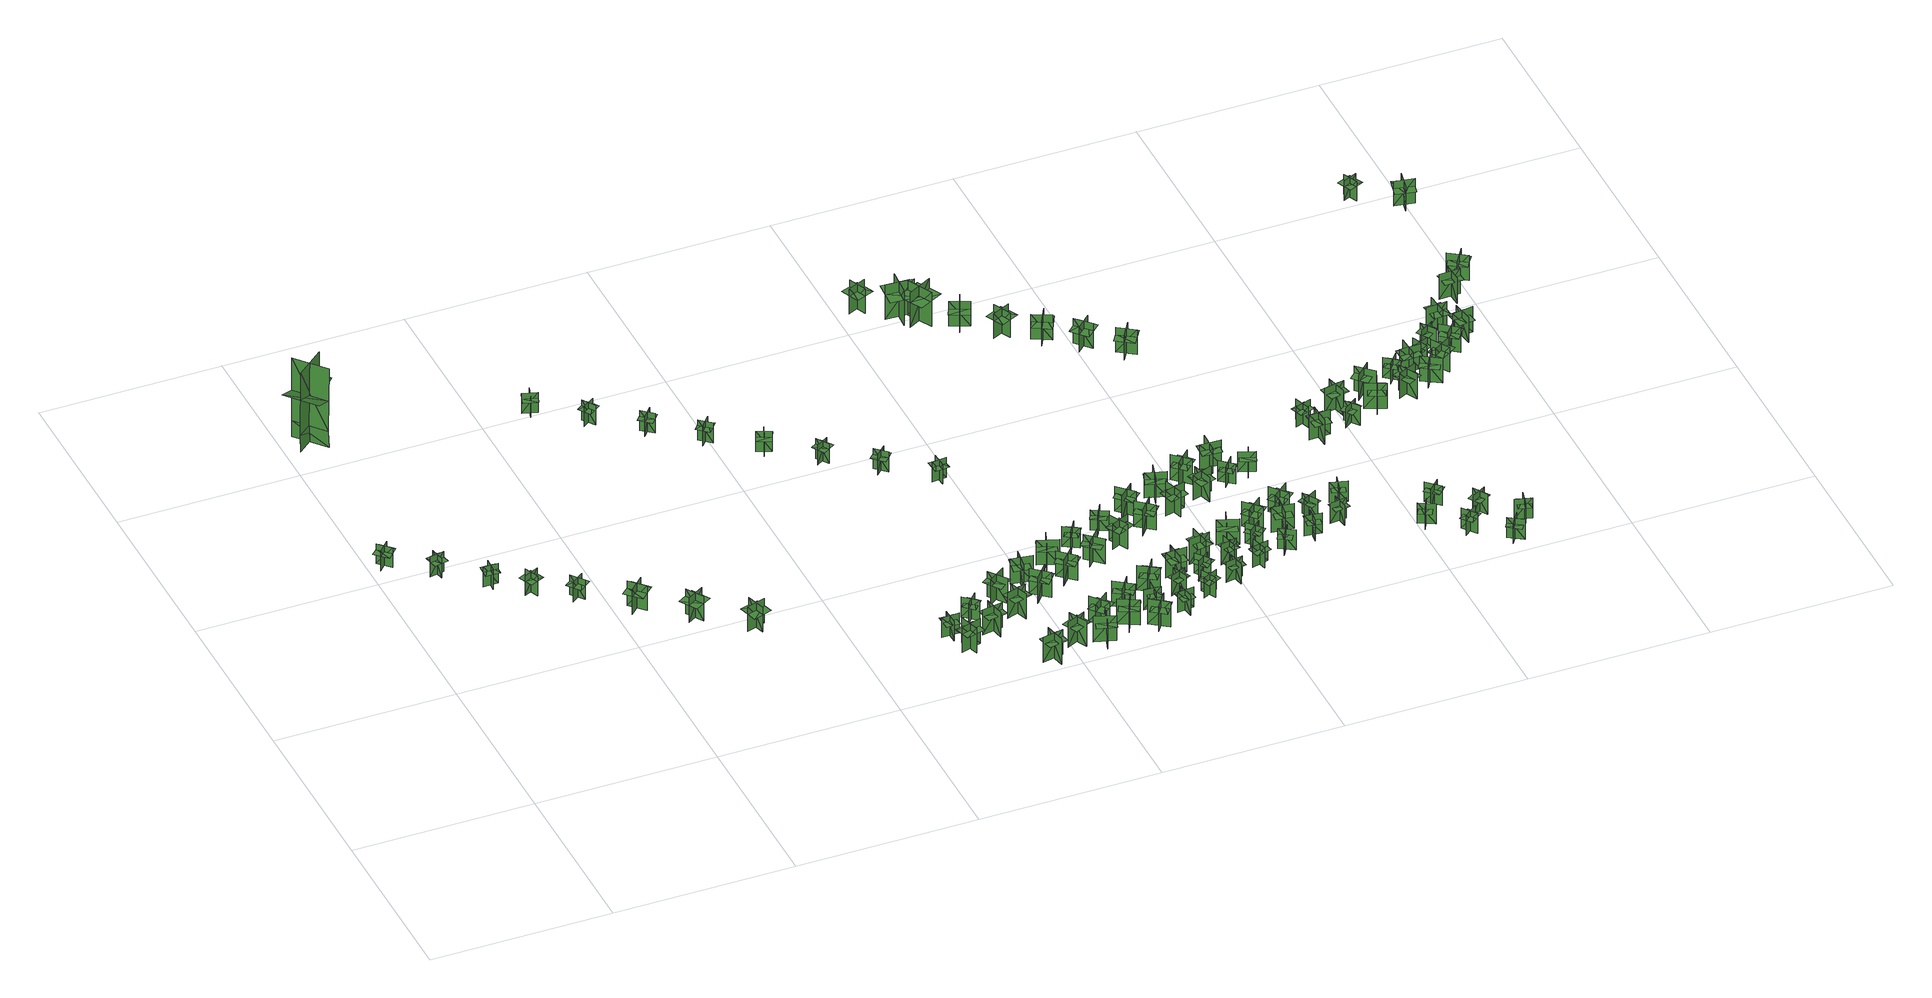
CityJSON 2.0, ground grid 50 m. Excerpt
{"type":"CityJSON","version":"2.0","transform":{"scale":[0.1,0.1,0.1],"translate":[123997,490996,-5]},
"CityObjects":{
"tree1":{"type":"SolitaryVegetationObject","geometry":[{"type":"MultiSurface","lod":"1","boundaries":[[[0,1,2]],[[0,2,3]],[[4,5,6]],[[4,6,7]],[[8,9,10]],[[8,10,11]],[[8,11,12]],[[8,12,13]]]}]},
"tree2":{"type":"SolitaryVegetationObject","geometry":[{"type":"MultiSurface","lod":"1","boundaries":[[[14,15,16]],[[14,16,17]],[[18,19,20]],[[18,20,21]],[[22,23,24]],[[22,24,25]],[[22,25,26]],[[22,26,27]]]}]},
"tree3":{"type":"SolitaryVegetationObject","geometry":[{"type":"MultiSurface","lod":"1","boundaries":[[[28,29,30]],[[28,30,31]],[[32,33,34]],[[32,34,35]],[[36,37,38]],[[36,38,39]],[[36,39,40]],[[36,40,41]]]}]},
"tree4":{"type":"SolitaryVegetationObject","geometry":[{"type":"MultiSurface","lod":"1","boundaries":[[[42,43,44]],[[42,44,45]],[[46,47,48]],[[46,48,49]],[[50,51,47]],[[50,47,46]],[[52,53,43]],[[52,43,42]],[[54,55,56]],[[54,56,57]],[[58,59,60]],[[58,60,61]]]}]},
"tree5":{"type":"SolitaryVegetationObject","geometry":[{"type":"MultiSurface","lod":"1","boundaries":[[[62,63,64]],[[62,64,65]],[[66,67,68]],[[66,68,69]],[[70,71,72]],[[70,72,73]],[[70,73,74]],[[70,74,75]]]}]},
"tree6":{"type":"SolitaryVegetationObject","geometry":[{"type":"MultiSurface","lod":"1","boundaries":[[[76,77,78]],[[76,78,79]],[[80,81,82]],[[80,82,83]],[[84,85,86]],[[84,86,87]],[[84,87,88]],[[84,88,89]]]}]},
"tree7":{"type":"SolitaryVegetationObject","geometry":[{"type":"MultiSurface","lod":"1","boundaries":[[[90,91,92]],[[90,92,93]],[[94,95,96]],[[94,96,97]],[[98,99,100]],[[98,100,101]],[[98,101,102]],[[98,102,103]]]}]},
"tree8":{"type":"SolitaryVegetationObject","geometry":[{"type":"MultiSurface","lod":"1","boundaries":[[[104,105,106]],[[104,106,107]],[[108,109,110]],[[108,110,111]],[[112,113,114]],[[112,114,115]],[[112,115,116]],[[112,116,117]]]}]},
"tree9":{"type":"SolitaryVegetationObject","geometry":[{"type":"MultiSurface","lod":"1","boundaries":[[[118,119,120]],[[118,120,121]],[[122,123,124]],[[122,124,125]],[[126,127,128]],[[126,128,129]],[[126,129,130]],[[126,130,131]]]}]},
"tree10":{"type":"SolitaryVegetationObject","geometry":[{"type":"MultiSurface","lod":"1","boundaries":[[[132,133,134]],[[132,134,135]],[[136,137,138]],[[136,138,139]],[[140,141,142]],[[140,142,143]],[[140,143,144]],[[140,144,145]]]}]},
"tree11":{"type":"SolitaryVegetationObject","geometry":[{"type":"MultiSurface","lod":"1","boundaries":[[[146,147,148]],[[146,148,149]],[[150,151,152]],[[150,152,153]],[[154,155,156]],[[154,156,157]],[[154,157,158]],[[154,158,159]]]}]},
"tree12":{"type":"SolitaryVegetationObject","geometry":[{"type":"MultiSurface","lod":"1","boundaries":[[[160,161,162]],[[160,162,163]],[[164,165,166]],[[164,166,167]],[[168,169,170]],[[168,170,171]],[[168,171,172]],[[168,172,173]]]}]},
"tree13":{"type":"SolitaryVegetationObject","geometry":[{"type":"MultiSurface","lod":"1","boundaries":[[[174,175,176]],[[174,176,177]],[[178,179,180]],[[178,180,181]],[[182,183,184]],[[182,184,185]],[[182,186,187]],[[182,187,183]]]}]},
"tree14":{"type":"SolitaryVegetationObject","geometry":[{"type":"MultiSurface","lod":"1","boundaries":[[[188,189,190]],[[188,190,191]],[[192,193,194]],[[192,194,195]],[[196,197,198]],[[196,198,199]],[[196,200,201]],[[196,201,197]]]}]},
"tree15":{"type":"SolitaryVegetationObject","geometry":[{"type":"MultiSurface","lod":"1","boundaries":[[[202,203,204]],[[202,204,205]],[[206,207,208]],[[206,208,209]],[[210,211,212]],[[210,212,213]],[[210,213,214]],[[210,214,215]]]}]},
"tree16":{"type":"SolitaryVegetationObject","geometry":[{"type":"MultiSurface","lod":"1","boundaries":[[[216,217,218]],[[216,218,219]],[[220,221,222]],[[220,222,223]],[[224,225,226]],[[224,226,227]],[[224,228,229]],[[224,229,225]]]}]},
"tree17":{"type":"SolitaryVegetationObject","geometry":[{"type":"MultiSurface","lod":"1","boundaries":[[[230,231,232]],[[230,232,233]],[[234,235,236]],[[234,236,237]],[[238,239,240]],[[238,240,241]],[[238,242,243]],[[238,243,239]]]}]},
"tree18":{"type":"SolitaryVegetationObject","geometry":[{"type":"MultiSurface","lod":"1","boundaries":[[[244,245,246]],[[244,246,247]],[[248,249,250]],[[248,250,251]],[[252,253,254]],[[252,254,255]],[[252,255,256]],[[252,256,257]]]}]},
"tree19":{"type":"SolitaryVegetationObject","geometry":[{"type":"MultiSurface","lod":"1","boundaries":[[[258,259,260]],[[258,260,261]],[[262,263,264]],[[262,264,265]],[[266,267,268]],[[266,268,269]],[[266,270,271]],[[266,271,267]]]}]},
"tree20":{"type":"SolitaryVegetationObject","geometry":[{"type":"MultiSurface","lod":"1","boundaries":[[[272,273,274]],[[272,274,275]],[[276,277,278]],[[276,278,279]],[[280,281,282]],[[280,282,283]],[[280,284,285]],[[280,285,281]]]}]},
"tree21":{"type":"SolitaryVegetationObject","geometry":[{"type":"MultiSurface","lod":"1","boundaries":[[[286,287,288]],[[286,288,289]],[[290,291,292]],[[290,292,293]],[[294,295,296]],[[294,296,297]],[[294,298,299]],[[294,299,295]]]}]},
"tree22":{"type":"SolitaryVegetationObject","geometry":[{"type":"MultiSurface","lod":"1","boundaries":[[[300,301,302]],[[300,302,303]],[[304,305,306]],[[304,306,307]],[[308,309,310]],[[308,310,311]],[[308,311,312]],[[308,312,313]]]}]},
"tree23":{"type":"SolitaryVegetationObject","geometry":[{"type":"MultiSurface","lod":"1","boundaries":[[[314,315,316]],[[314,316,317]],[[318,319,320]],[[318,320,321]],[[322,323,324]],[[322,324,325]],[[322,326,327]],[[322,327,323]]]}]},
"tree24":{"type":"SolitaryVegetationObject","geometry":[{"type":"MultiSurface","lod":"1","boundaries":[[[328,329,330]],[[328,330,331]],[[332,333,334]],[[332,334,335]],[[336,337,338]],[[336,338,339]],[[336,340,341]],[[336,341,337]]]}]},
"tree25":{"type":"SolitaryVegetationObject","geometry":[{"type":"MultiSurface","lod":"1","boundaries":[[[342,343,344]],[[342,344,345]],[[346,347,348]],[[346,348,349]],[[350,351,352]],[[350,352,353]],[[350,354,355]],[[350,355,351]]]}]},
"tree26":{"type":"SolitaryVegetationObject","geometry":[{"type":"MultiSurface","lod":"1","boundaries":[[[356,357,358]],[[356,358,359]],[[360,361,362]],[[360,362,363]],[[364,365,366]],[[364,366,367]],[[364,368,369]],[[364,369,365]]]}]},
"tree27":{"type":"SolitaryVegetationObject","geometry":[{"type":"MultiSurface","lod":"1","boundaries":[[[370,371,372]],[[370,372,373]],[[374,375,376]],[[374,376,377]],[[378,379,380]],[[378,380,381]],[[378,381,382]],[[378,382,383]]]}]},
"tree28":{"type":"SolitaryVegetationObject","geometry":[{"type":"MultiSurface","lod":"1","boundaries":[[[384,385,386]],[[384,386,387]],[[388,389,390]],[[388,390,391]],[[392,393,394]],[[392,394,395]],[[392,396,397]],[[392,397,393]]]}]},
"tree29":{"type":"SolitaryVegetationObject","geometry":[{"type":"MultiSurface","lod":"1","boundaries":[[[398,399,400]],[[398,400,401]],[[402,403,404]],[[402,404,405]],[[406,407,408]],[[406,408,409]],[[406,410,411]],[[406,411,407]]]}]},
"tree30":{"type":"SolitaryVegetationObject","geometry":[{"type":"MultiSurface","lod":"1","boundaries":[[[412,413,414]],[[412,414,415]],[[416,417,418]],[[416,418,419]],[[420,421,422]],[[420,422,423]],[[420,424,425]],[[420,425,421]]]}]},
"tree31":{"type":"SolitaryVegetationObject","geometry":[{"type":"MultiSurface","lod":"1","boundaries":[[[426,427,428]],[[426,428,429]],[[430,431,432]],[[430,432,433]],[[434,435,436]],[[434,436,437]],[[434,438,439]],[[434,439,435]]]}]},
"tree32":{"type":"SolitaryVegetationObject","geometry":[{"type":"MultiSurface","lod":"1","boundaries":[[[440,441,442]],[[440,442,443]],[[444,445,446]],[[444,446,447]],[[448,449,450]],[[448,450,451]],[[448,451,452]],[[448,452,453]]]}]},
"tree33":{"type":"SolitaryVegetationObject","geometry":[{"type":"MultiSurface","lod":"1","boundaries":[[[454,455,456]],[[454,456,457]],[[458,459,460]],[[458,460,461]],[[462,463,464]],[[462,464,465]],[[462,466,467]],[[462,467,463]]]}]},
"tree34":{"type":"SolitaryVegetationObject","geometry":[{"type":"MultiSurface","lod":"1","boundaries":[[[468,469,470]],[[468,470,471]],[[472,473,474]],[[472,474,475]],[[476,477,478]],[[476,478,479]],[[476,480,481]],[[476,481,477]]]}]},
"tree35":{"type":"SolitaryVegetationObject","geometry":[{"type":"MultiSurface","lod":"1","boundaries":[[[482,483,484]],[[482,484,485]],[[486,487,488]],[[486,488,489]],[[490,491,492]],[[490,492,493]],[[490,494,495]],[[490,495,491]]]}]},
"tree36":{"type":"SolitaryVegetationObject","geometry":[{"type":"MultiSurface","lod":"1","boundaries":[[[496,497,498]],[[496,498,499]],[[500,501,502]],[[500,502,503]],[[504,505,506]],[[504,506,507]],[[504,508,509]],[[504,509,505]]]}]},
"tree37":{"type":"SolitaryVegetationObject","geometry":[{"type":"MultiSurface","lod":"1","boundaries":[[[510,511,512]],[[510,512,513]],[[514,515,516]],[[514,516,517]],[[518,519,520]],[[518,520,521]],[[518,522,523]],[[518,523,519]]]}]},
"tree38":{"type":"SolitaryVegetationObject","geometry":[{"type":"MultiSurface","lod":"1","boundaries":[[[524,525,526]],[[524,526,527]],[[528,529,530]],[[528,530,531]],[[532,533,534]],[[532,534,535]],[[532,536,537]],[[532,537,533]]]}]},
"tree39":{"type":"SolitaryVegetationObject","geometry":[{"type":"MultiSurface","lod":"1","boundaries":[[[538,539,540]],[[538,540,541]],[[542,543,544]],[[542,544,545]],[[546,547,548]],[[546,548,549]],[[546,550,551]],[[546,551,547]]]}]},
"tree40":{"type":"SolitaryVegetationObject","geometry":[{"type":"MultiSurface","lod":"1","boundaries":[[[552,553,554]],[[552,554,555]],[[556,557,558]],[[556,558,559]],[[560,561,562]],[[560,562,563]],[[560,564,565]],[[560,565,561]]]}]},
"tree41":{"type":"SolitaryVegetationObject","geometry":[{"type":"MultiSurface","lod":"1","boundaries":[[[566,567,568]],[[566,568,569]],[[570,571,572]],[[570,572,573]],[[574,575,576]],[[574,576,577]],[[574,578,579]],[[574,579,575]]]}]},
"tree42":{"type":"SolitaryVegetationObject","geometry":[{"type":"MultiSurface","lod":"1","boundaries":[[[580,581,582]],[[580,582,583]],[[584,585,586]],[[584,586,587]],[[588,589,590]],[[588,590,591]],[[588,592,593]],[[588,593,589]]]}]},
"tree43":{"type":"SolitaryVegetationObject","geometry":[{"type":"MultiSurface","lod":"1","boundaries":[[[594,595,596]],[[594,596,597]],[[598,599,600]],[[598,600,601]],[[602,603,604]],[[602,604,605]],[[602,606,607]],[[602,607,603]]]}]},
"tree44":{"type":"SolitaryVegetationObject","geometry":[{"type":"MultiSurface","lod":"1","boundaries":[[[608,609,610]],[[608,610,611]],[[612,613,614]],[[612,614,615]],[[616,617,618]],[[616,618,619]],[[616,620,621]],[[616,621,617]]]}]},
"tree45":{"type":"SolitaryVegetationObject","geometry":[{"type":"MultiSurface","lod":"1","boundaries":[[[622,623,624]],[[622,624,625]],[[626,627,628]],[[626,628,629]],[[630,631,632]],[[630,632,633]],[[630,634,635]],[[630,635,631]]]}]},
"tree46":{"type":"SolitaryVegetationObject","geometry":[{"type":"MultiSurface","lod":"1","boundaries":[[[636,637,638]],[[636,638,639]],[[640,641,642]],[[640,642,643]],[[644,645,646]],[[644,646,647]],[[644,648,649]],[[644,649,645]]]}]},
"tree47":{"type":"SolitaryVegetationObject","geometry":[{"type":"MultiSurface","lod":"1","boundaries":[[[650,651,652]],[[650,652,653]],[[654,655,656]],[[654,656,657]],[[658,659,660]],[[658,660,661]],[[658,662,663]],[[658,663,659]]]}]},
"tree48":{"type":"SolitaryVegetationObject","geometry":[{"type":"MultiSurface","lod":"1","boundaries":[[[664,665,666]],[[664,666,667]],[[668,669,670]],[[668,670,671]],[[672,673,674]],[[672,674,675]],[[672,676,677]],[[672,677,673]]]}]},
"tree49":{"type":"SolitaryVegetationObject","geometry":[{"type":"MultiSurface","lod":"1","boundaries":[[[678,679,680]],[[678,680,681]],[[682,683,684]],[[682,684,685]],[[686,687,688]],[[686,688,689]],[[686,689,690]],[[686,690,691]]]}]},
"tree50":{"type":"SolitaryVegetationObject","geometry":[{"type":"MultiSurface","lod":"1","boundaries":[[[692,693,694]],[[692,694,695]],[[696,697,698]],[[696,698,699]],[[700,701,702]],[[700,702,703]],[[700,704,705]],[[700,705,701]]]}]},
"tree51":{"type":"SolitaryVegetationObject","geometry":[{"type":"MultiSurface","lod":"1","boundaries":[[[706,707,708]],[[706,708,709]],[[710,711,712]],[[710,712,713]],[[714,715,716]],[[714,716,717]],[[714,718,719]],[[714,719,715]]]}]},
"tree52":{"type":"SolitaryVegetationObject","geometry":[{"type":"MultiSurface","lod":"1","boundaries":[[[720,721,722]],[[720,722,723]],[[724,725,726]],[[724,726,727]],[[728,729,730]],[[728,730,731]],[[728,731,732]],[[728,732,733]]]}]},
"tree53":{"type":"SolitaryVegetationObject","geometry":[{"type":"MultiSurface","lod":"1","boundaries":[[[734,735,736]],[[734,736,737]],[[738,739,740]],[[738,740,741]],[[742,743,744]],[[742,744,745]],[[742,746,747]],[[742,747,743]]]}]},
"tree54":{"type":"SolitaryVegetationObject","geometry":[{"type":"MultiSurface","lod":"1","boundaries":[[[748,749,750]],[[748,750,751]],[[752,753,754]],[[752,754,755]],[[756,757,758]],[[756,758,759]],[[756,760,761]],[[756,761,757]]]}]},
"tree55":{"type":"SolitaryVegetationObject","geometry":[{"type":"MultiSurface","lod":"1","boundaries":[[[762,763,764]],[[762,764,765]],[[766,767,768]],[[766,768,769]],[[770,771,772]],[[770,772,773]],[[770,774,775]],[[770,775,771]]]}]},
"tree56":{"type":"SolitaryVegetationObject","geometry":[{"type":"MultiSurface","lod":"1","boundaries":[[[776,777,778]],[[776,778,779]],[[780,781,782]],[[780,782,783]],[[784,785,786]],[[784,786,787]],[[784,787,788]],[[784,788,789]]]}]},
"tree57":{"type":"SolitaryVegetationObject","geometry":[{"type":"MultiSurface","lod":"1","boundaries":[[[790,791,792]],[[790,792,793]],[[794,795,796]],[[794,796,797]],[[798,799,800]],[[798,800,801]],[[798,802,803]],[[798,803,799]]]}]},
"tree58":{"type":"SolitaryVegetationObject","geometry":[{"type":"MultiSurface","lod":"1","boundaries":[[[804,805,806]],[[804,806,807]],[[808,809,810]],[[808,810,811]],[[812,813,814]],[[812,814,815]],[[812,816,817]],[[812,817,813]]]}]},
"tree59":{"type":"SolitaryVegetationObject","geometry":[{"type":"MultiSurface","lod":"1","boundaries":[[[818,819,820]],[[818,820,821]],[[822,823,824]],[[822,824,825]],[[826,827,828]],[[826,828,829]],[[826,829,830]],[[826,830,831]]]}]},
"tree60":{"type":"SolitaryVegetationObject","geometry":[{"type":"MultiSurface","lod":"1","boundaries":[[[832,833,834]],[[832,834,835]],[[836,837,838]],[[836,838,839]],[[840,841,842]],[[840,842,843]],[[840,844,845]],[[840,845,841]]]}]},
"tree61":{"type":"SolitaryVegetationObject","geometry":[{"type":"MultiSurface","lod":"1","boundaries":[[[846,847,848]],[[846,848,849]],[[850,851,852]],[[850,852,853]],[[854,855,856]],[[854,856,857]],[[854,858,859]],[[854,859,855]]]}]},
"tree62":{"type":"SolitaryVegetationObject","geometry":[{"type":"MultiSurface","lod":"1","boundaries":[[[860,861,862]],[[860,862,863]],[[864,865,866]],[[864,866,867]],[[868,869,870]],[[868,870,871]],[[868,872,873]],[[868,873,869]]]}]},
"tree63":{"type":"SolitaryVegetationObject","geometry":[{"type":"MultiSurface","lod":"1","boundaries":[[[874,875,876]],[[874,876,877]],[[878,879,880]],[[878,880,881]],[[882,883,884]],[[882,884,885]],[[882,886,887]],[[882,887,883]]]}]},
"tree64":{"type":"SolitaryVegetationObject","geometry":[{"type":"MultiSurface","lod":"1","boundaries":[[[888,889,890]],[[888,890,891]],[[892,893,894]],[[892,894,895]],[[896,897,898]],[[896,898,899]],[[896,899,900]],[[896,900,901]]]}]},
"tree65":{"type":"SolitaryVegetationObject","geometry":[{"type":"MultiSurface","lod":"1","boundaries":[[[902,903,904]],[[902,904,905]],[[906,907,908]],[[906,908,909]],[[910,911,912]],[[910,912,913]],[[910,914,915]],[[910,915,911]]]}]},
"tree66":{"type":"SolitaryVegetationObject","geometry":[{"type":"MultiSurface","lod":"1","boundaries":[[[916,917,918]],[[916,918,919]],[[920,921,922]],[[920,922,923]],[[924,925,926]],[[924,926,927]],[[924,928,929]],[[924,929,925]]]}]},
"tree67":{"type":"SolitaryVegetationObject","geometry":[{"type":"MultiSurface","lod":"1","boundaries":[[[930,931,932]],[[930,932,933]],[[934,935,936]],[[934,936,937]],[[938,939,940]],[[938,940,941]],[[938,942,943]],[[938,943,939]]]}]},
"tree68":{"type":"SolitaryVegetationObject","geometry":[{"type":"MultiSurface","lod":"1","boundaries":[[[944,945,946]],[[944,946,947]],[[948,949,950]],[[948,950,951]],[[952,953,954]],[[952,954,955]],[[952,956,957]],[[952,957,953]]]}]},
"tree69":{"type":"SolitaryVegetationObject","geometry":[{"type":"MultiSurface","lod":"1","boundaries":[[[958,959,960]],[[958,960,961]],[[962,963,964]],[[962,964,965]],[[966,967,968]],[[966,968,969]],[[966,969,970]],[[966,970,971]]]}]},
"tree70":{"type":"SolitaryVegetationObject","geometry":[{"type":"MultiSurface","lod":"1","boundaries":[[[972,973,974]],[[972,974,975]],[[976,977,978]],[[976,978,979]],[[980,981,982]],[[980,982,983]],[[980,984,985]],[[980,985,981]]]}]},
"tree71":{"type":"SolitaryVegetationObject","geometry":[{"type":"MultiSurface","lod":"1","boundaries":[[[986,987,988]],[[986,988,989]],[[990,991,992]],[[990,992,993]],[[994,995,996]],[[994,996,997]],[[994,998,999]],[[994,999,995]]]}]},
"tree72":{"type":"SolitaryVegetationObject","geometry":[{"type":"MultiSurface","lod":"1","boundaries":[[[1000,1001,1002]],[[1000,1002,1003]],[[1004,1005,1006]],[[1004,1006,1007]],[[1008,1009,1010]],[[1008,1010,1011]],[[1008,1012,1013]],[[1008,1013,1009]]]}]},
"tree73":{"type":"SolitaryVegetationObject","geometry":[{"type":"MultiSurface","lod":"1","boundaries":[[[1014,1015,1016]],[[1014,1016,1017]],[[1018,1019,1020]],[[1018,1020,1021]],[[1022,1023,1024]],[[1022,1024,1025]],[[1022,1025,1026]],[[1022,1026,1027]]]}]},
"tree74":{"type":"SolitaryVegetationObject","geometry":[{"type":"MultiSurface","lod":"1","boundaries":[[[1028,1029,1030]],[[1028,1030,1031]],[[1032,1033,1034]],[[1032,1034,1035]],[[1036,1037,1038]],[[1036,1038,1039]],[[1036,1040,1041]],[[1036,1041,1037]]]}]},
"tree75":{"type":"SolitaryVegetationObject","geometry":[{"type":"MultiSurface","lod":"1","boundaries":[[[1042,1043,1044]],[[1042,1044,1045]],[[1046,1047,1048]],[[1046,1048,1049]],[[1050,1051,1052]],[[1050,1052,1053]],[[1050,1053,1054]],[[1050,1054,1055]]]}]},
"tree76":{"type":"SolitaryVegetationObject","geometry":[{"type":"MultiSurface","lod":"1","boundaries":[[[1056,1057,1058]],[[1056,1058,1059]],[[1060,1061,1062]],[[1060,1062,1063]],[[1064,1065,1066]],[[1064,1066,1067]],[[1064,1068,1069]],[[1064,1069,1065]]]}]},
"tree77":{"type":"SolitaryVegetationObject","geometry":[{"type":"MultiSurface","lod":"1","boundaries":[[[1070,1071,1072]],[[1070,1072,1073]],[[1074,1075,1076]],[[1074,1076,1077]],[[1078,1079,1080]],[[1078,1080,1081]],[[1078,1082,1083]],[[1078,1083,1079]]]}]},
"tree78":{"type":"SolitaryVegetationObject","geometry":[{"type":"MultiSurface","lod":"1","boundaries":[[[1084,1085,1086]],[[1084,1086,1087]],[[1088,1089,1090]],[[1088,1090,1091]],[[1092,1093,1094]],[[1092,1094,1095]],[[1092,1096,1097]],[[1092,1097,1093]]]}]},
"tree79":{"type":"SolitaryVegetationObject","geometry":[{"type":"MultiSurface","lod":"1","boundaries":[[[1098,1099,1100]],[[1098,1100,1101]],[[1102,1103,1104]],[[1102,1104,1105]],[[1106,1107,1108]],[[1106,1108,1109]],[[1106,1110,1111]],[[1106,1111,1107]]]}]},
"tree80":{"type":"SolitaryVegetationObject","geometry":[{"type":"MultiSurface","lod":"1","boundaries":[[[1112,1113,1114]],[[1112,1114,1115]],[[1116,1117,1118]],[[1116,1118,1119]],[[1120,1121,1122]],[[1120,1122,1123]],[[1120,1124,1125]],[[1120,1125,1121]]]}]},
"tree81":{"type":"SolitaryVegetationObject","geometry":[{"type":"MultiSurface","lod":"1","boundaries":[[[1126,1127,1128]],[[1126,1128,1129]],[[1130,1131,1132]],[[1130,1132,1133]],[[1134,1135,1136]],[[1134,1136,1137]],[[1134,1138,1139]],[[1134,1139,1135]]]}]},
"tree82":{"type":"SolitaryVegetationObject","geometry":[{"type":"MultiSurface","lod":"1","boundaries":[[[1140,1141,1142]],[[1140,1142,1143]],[[1144,1145,1146]],[[1144,1146,1147]],[[1148,1149,1150]],[[1148,1150,1151]],[[1148,1152,1153]],[[1148,1153,1149]]]}]},
"tree83":{"type":"SolitaryVegetationObject","geometry":[{"type":"MultiSurface","lod":"1","boundaries":[[[1154,1155,1156]],[[1154,1156,1157]],[[1158,1159,1160]],[[1158,1160,1161]],[[1162,1163,1164]],[[1162,1164,1165]],[[1162,1166,1167]],[[1162,1167,1163]]]}]},
"tree84":{"type":"SolitaryVegetationObject","geometry":[{"type":"MultiSurface","lod":"1","boundaries":[[[1168,1169,1170]],[[1168,1170,1171]],[[1172,1173,1174]],[[1172,1174,1175]],[[1176,1177,1178]],[[1176,1178,1179]],[[1176,1180,1181]],[[1176,1181,1177]]]}]},
"tree85":{"type":"SolitaryVegetationObject","geometry":[{"type":"MultiSurface","lod":"1","boundaries":[[[1182,1183,1184]],[[1182,1184,1185]],[[1186,1187,1188]],[[1186,1188,1189]],[[1190,1191,1192]],[[1190,1192,1193]],[[1190,1194,1195]],[[1190,1195,1191]]]}]},
"tree86":{"type":"SolitaryVegetationObject","geometry":[{"type":"MultiSurface","lod":"1","boundaries":[[[1196,1197,1198]],[[1196,1198,1199]],[[1200,1201,1202]],[[1200,1202,1203]],[[1204,1205,1206]],[[1204,1206,1207]],[[1204,1208,1209]],[[1204,1209,1205]]]}]},
"tree87":{"type":"SolitaryVegetationObject","geometry":[{"type":"MultiSurface","lod":"1","boundaries":[[[1210,1211,1212]],[[1210,1212,1213]],[[1214,1215,1216]],[[1214,1216,1217]],[[1218,1219,1220]],[[1218,1220,1221]],[[1218,1222,1223]],[[1218,1223,1219]]]}]},
"tree88":{"type":"SolitaryVegetationObject","geometry":[{"type":"MultiSurface","lod":"1","boundaries":[[[1224,1225,1226]],[[1224,1226,1227]],[[1228,1229,1230]],[[1228,1230,1231]],[[1232,1233,1234]],[[1232,1234,1235]],[[1232,1236,1237]],[[1232,1237,1233]]]}]},
"tree89":{"type":"SolitaryVegetationObject","geometry":[{"type":"MultiSurface","lod":"1","boundaries":[[[1238,1239,1240]],[[1238,1240,1241]],[[1242,1243,1244]],[[1242,1244,1245]],[[1246,1247,1248]],[[1246,1248,1249]],[[1246,1250,1251]],[[1246,1251,1247]]]}]},
"tree90":{"type":"SolitaryVegetationObject","geometry":[{"type":"MultiSurface","lod":"1","boundaries":[[[1252,1253,1254]],[[1252,1254,1255]],[[1256,1257,1258]],[[1256,1258,1259]],[[1260,1261,1262]],[[1260,1262,1263]],[[1260,1264,1265]],[[1260,1265,1261]]]}]},
"tree91":{"type":"SolitaryVegetationObject","geometry":[{"type":"MultiSurface","lod":"1","boundaries":[[[1266,1267,1268]],[[1266,1268,1269]],[[1270,1271,1272]],[[1270,1272,1273]],[[1274,1275,1276]],[[1274,1276,1277]],[[1274,1278,1279]],[[1274,1279,1275]]]}]},
"tree92":{"type":"SolitaryVegetationObject","geometry":[{"type":"MultiSurface","lod":"1","boundaries":[[[1280,1281,1282]],[[1280,1282,1283]],[[1284,1285,1286]],[[1284,1286,1287]],[[1288,1289,1290]],[[1288,1290,1291]],[[1288,1292,1293]],[[1288,1293,1289]]]}]},
"tree93":{"type":"SolitaryVegetationObject","geometry":[{"type":"MultiSurface","lod":"1","boundaries":[[[1294,1295,1296]],[[1294,1296,1297]],[[1298,1299,1300]],[[1298,1300,1301]],[[1302,1303,1304]],[[1302,1304,1305]],[[1302,1306,1307]],[[1302,1307,1303]]]}]},
"tree94":{"type":"SolitaryVegetationObject","geometry":[{"type":"MultiSurface","lod":"1","boundaries":[[[1308,1309,1310]],[[1308,1310,1311]],[[1312,1313,1314]],[[1312,1314,1315]],[[1316,1317,1318]],[[1316,1318,1319]],[[1316,1320,1321]],[[1316,1321,1317]]]}]},
"tree95":{"type":"SolitaryVegetationObject","geometry":[{"type":"MultiSurface","lod":"1","boundaries":[[[1322,1323,1324]],[[1322,1324,1325]],[[1326,1327,1328]],[[1326,1328,1329]],[[1330,1331,1332]],[[1330,1332,1333]],[[1330,1334,1335]],[[1330,1335,1331]]]}]},
"tree96":{"type":"SolitaryVegetationObject","geometry":[{"type":"MultiSurface","lod":"1","boundaries":[[[1336,1337,1338]],[[1336,1338,1339]],[[1340,1341,1342]],[[1340,1342,1343]],[[1344,1345,1346]],[[1344,1346,1347]],[[1344,1348,1349]],[[1344,1349,1345]]]}]},
"tree97":{"type":"SolitaryVegetationObject","geometry":[{"type":"MultiSurface","lod":"1","boundaries":[[[1350,1351,1352]],[[1350,1352,1353]],[[1354,1355,1356]],[[1354,1356,1357]],[[1358,1359,1360]],[[1358,1360,1361]],[[1358,1362,1363]],[[1358,1363,1359]]]}]},
"tree98":{"type":"SolitaryVegetationObject","geometry":[{"type":"MultiSurface","lod":"1","boundaries":[[[1364,1365,1366]],[[1364,1366,1367]],[[1368,1369,1370]],[[1368,1370,1371]],[[1372,1373,1374]],[[1372,1374,1375]],[[1372,1376,1377]],[[1372,1377,1373]]]}]},
"tree99":{"type":"SolitaryVegetationObject","geometry":[{"type":"MultiSurface","lod":"1","boundaries":[[[1378,1379,1380]],[[1378,1380,1381]],[[1382,1383,1384]],[[1382,1384,1385]],[[1386,1387,1388]],[[1386,1388,1389]],[[1386,1390,1391]],[[1386,1391,1387]]]}]},
"tree100":{"type":"SolitaryVegetationObject","geometry":[{"type":"MultiSurface","lod":"1","boundaries":[[[1392,1393,1394]],[[1392,1394,1395]],[[1396,1397,1398]],[[1396,1398,1399]],[[1400,1401,1402]],[[1400,1402,1403]],[[1400,1404,1405]],[[1400,1405,1401]]]}]},
"tree101":{"type":"SolitaryVegetationObject","geometry":[{"type":"MultiSurface","lod":"1","boundaries":[[[1406,1407,1408]],[[1406,1408,1409]],[[1410,1411,1412]],[[1410,1412,1413]],[[1414,1415,1416]],[[1414,1416,1417]],[[1414,1417,1418]],[[1414,1418,1419]]]}]},
"tree102":{"type":"SolitaryVegetationObject","geometry":[{"type":"MultiSurface","lod":"1","boundaries":[[[1420,1421,1422]],[[1420,1422,1423]],[[1424,1425,1426]],[[1424,1426,1427]],[[1428,1429,1430]],[[1428,1430,1431]],[[1428,1431,1432]],[[1428,1432,1433]]]}]}
},
"vertices":[
[55,1072,18],[24,1040,18],[24,1040,79],[55,1072,79],[26,1072,18],[57,1041,18],[57,1041,79],[26,1072,79],[26,1072,62],[10,1056,62],[42,1025,62],[57,1041,62],[73,1057,62],[41,1088,62],
[128,966,19],[168,974,19],[168,974,81],[128,966,81],[153,950,19],[145,990,19],[145,990,81],[153,950,81],[153,950,64],[172,954,64],[164,994,64],[145,990,64],[126,986,64],[133,946,64],
[276,877,17],[235,878,17],[235,878,79],[276,877,79],[256,899,17],[254,858,17],[254,858,79],[256,899,79],[256,899,63],[236,899,63],[234,858,63],[254,858,63],[274,857,63],[275,898,63],
[106,1565,70],[40,1645,70],[41,1646,265],[108,1566,265],[114,1643,71],[34,1577,71],[35,1576,265],[114,1642,265],[114,1642,19],[35,1576,19],[108,1566,19],[41,1646,19],[107,1566,165],[41,1645,165],[0,1612,184],[67,1532,184],[50,1635,196],[100,1575,196],[130,1601,206],[80,1660,206],
[329,828,18],[346,788,18],[346,788,80],[329,828,80],[317,801,18],[358,819,18],[358,819,80],[317,801,80],[317,801,62],[326,781,62],[367,798,62],[358,819,62],[349,839,62],[309,821,62],
[448,725,19],[421,760,19],[421,760,80],[448,725,80],[452,754,19],[417,727,19],[417,727,80],[452,754,80],[452,754,63],[438,772,63],[403,744,63],[417,727,63],[431,710,63],[466,737,63],
[574,662,17],[534,624,17],[534,624,94],[574,662,94],[537,663,17],[575,623,17],[575,623,94],[537,663,94],[537,663,72],[517,644,72],[555,604,72],[575,623,72],[595,643,72],[557,683,72],
[652,536,17],[699,565,17],[699,565,94],[652,536,94],[688,527,17],[659,574,17],[659,574,94],[688,527,94],[688,527,72],[711,541,72],[682,589,72],[659,574,72],[635,560,72],[664,513,72],
[806,425,18],[790,478,18],[790,478,95],[806,425,95],[824,458,18],[771,442,18],[771,442,95],[824,458,95],[824,458,73],[815,484,73],[763,468,73],[771,442,73],[779,415,73],[832,432,73],
[636,1521,19],[624,1482,19],[624,1482,81],[636,1521,81],[610,1507,19],[649,1495,19],[649,1495,81],[610,1507,81],[610,1507,65],[604,1489,65],[643,1476,65],[649,1495,65],[655,1514,65],[616,1526,65],
[761,1389,19],[738,1423,19],[738,1423,81],[761,1389,81],[766,1419,19],[733,1395,19],[733,1395,81],[766,1419,81],[766,1419,64],[755,1435,64],[721,1411,64],[733,1395,64],[744,1379,64],[777,1403,64],
[855,1296,19],[882,1327,19],[882,1327,81],[855,1296,81],[885,1299,19],[854,1325,19],[854,1325,81],[885,1299,81],[885,1299,64],[897,1313,64],[866,1340,64],[854,1325,64],[841,1311,64],[872,1284,64],
[1233,202,17],[1232,249,17],[1232,249,79],[1233,202,79],[1259,229,17],[1211,228,17],[1211,228,79],[1259,229,79],[1233,206,63],[1232,249,63],[1213,249,63],[1214,206,63],[1252,206,63],[1251,250,63],
[1291,171,14],[1235,155,14],[1235,155,92],[1291,171,92],[1251,194,14],[1267,137,14],[1267,137,92],[1251,194,92],[1287,170,72],[1235,155,72],[1241,133,72],[1293,148,72],[1280,192,72],[1228,178,72],
[1003,1203,20],[972,1230,20],[972,1230,82],[1003,1203,82],[1001,1233,20],[974,1202,20],[974,1202,82],[1001,1233,82],[1001,1233,66],[986,1246,66],[959,1215,66],[974,1202,66],[989,1189,66],[1016,1220,66],
[1328,291,17],[1296,256,17],[1296,256,80],[1328,291,80],[1290,288,17],[1326,257,17],[1326,257,80],[1290,288,80],[1325,288,64],[1296,256,64],[1310,243,64],[1339,275,64],[1311,300,64],[1282,268,64],
[1312,205,11],[1370,215,11],[1370,215,89],[1312,205,89],[1350,179,11],[1340,237,11],[1340,237,89],[1350,179,89],[1316,206,69],[1370,215,69],[1366,238,69],[1313,229,69],[1320,183,69],[1374,192,69],
[1099,1103,17],[1115,1141,17],[1115,1141,79],[1099,1103,79],[1127,1115,17],[1089,1131,17],[1089,1131,79],[1127,1115,79],[1127,1115,63],[1135,1133,63],[1097,1149,63],[1089,1131,63],[1081,1113,63],[1119,1097,63],
[1405,34,15],[1463,46,15],[1463,46,94],[1405,34,94],[1444,9,15],[1432,67,15],[1432,67,94],[1444,9,94],[1410,35,73],[1463,46,73],[1458,69,73],[1405,58,73],[1415,13,73],[1468,23,73],
[1418,292,19],[1383,340,19],[1383,340,97],[1418,292,97],[1424,338,19],[1377,303,19],[1377,303,97],[1424,338,97],[1415,296,77],[1383,340,77],[1364,326,77],[1396,282,77],[1434,310,77],[1401,353,77],
[1399,247,9],[1455,265,9],[1455,265,88],[1399,247,88],[1440,226,9],[1422,282,9],[1422,282,88],[1440,226,88],[1403,249,67],[1455,265,67],[1448,287,67],[1396,271,67],[1410,226,67],[1462,242,67],
[1208,1016,18],[1243,1038,18],[1243,1038,80],[1208,1016,80],[1238,1010,18],[1215,1044,18],[1215,1044,80],[1238,1010,80],[1238,1010,64],[1254,1021,64],[1232,1055,64],[1215,1044,64],[1199,1033,64],[1221,999,64],
[1488,70,13],[1542,95,13],[1542,95,91],[1488,70,91],[1533,55,13],[1507,108,13],[1507,108,91],[1533,55,91],[1493,72,71],[1542,95,71],[1532,116,71],[1483,93,71],[1503,51,71],[1552,74,71],
[1478,330,17],[1487,388,17],[1487,388,96],[1478,330,96],[1515,357,17],[1457,367,17],[1457,367,96],[1515,357,96],[1478,335,75],[1487,388,75],[1464,392,75],[1455,339,75],[1501,331,75],[1510,384,75],
[1554,62,17],[1610,43,17],[1610,43,96],[1554,62,96],[1575,20,17],[1594,76,17],[1594,76,96],[1575,20,96],[1559,60,75],[1610,43,75],[1617,65,75],[1566,82,75],[1551,38,75],[1603,21,75],
[1489,321,10],[1534,283,10],[1534,283,89],[1489,321,89],[1493,274,10],[1531,320,10],[1531,320,89],[1493,274,89],[1492,318,68],[1534,283,68],[1549,301,68],[1507,336,68],[1478,300,68],[1519,265,68],
[1331,918,19],[1359,947,19],[1359,947,81],[1331,918,81],[1361,919,19],[1331,947,19],[1331,947,81],[1361,919,81],[1361,919,64],[1374,933,64],[1345,961,64],[1331,947,64],[1317,933,64],[1347,905,64],
[1626,148,13],[1581,110,13],[1581,110,91],[1626,148,91],[1580,152,13],[1618,107,13],[1618,107,91],[1580,152,91],[1622,145,71],[1581,110,71],[1596,92,71],[1638,127,71],[1607,163,71],[1566,128,71],
[1637,108,17],[1690,81,17],[1690,81,95],[1637,108,95],[1652,63,17],[1678,116,17],[1678,116,95],[1652,63,95],[1641,105,75],[1690,81,75],[1700,102,75],[1652,126,75],[1631,84,75],[1680,61,75],
[1604,395,16],[1549,416,16],[1549,416,94],[1604,395,94],[1584,437,16],[1563,382,16],[1563,382,94],[1584,437,94],[1599,397,74],[1549,416,74],[1540,394,74],[1591,375,74],[1607,418,74],[1557,437,74],
[1579,362,10],[1623,323,10],[1623,323,88],[1579,362,88],[1582,316,10],[1621,360,10],[1621,360,88],[1582,316,88],[1582,359,68],[1623,323,68],[1638,340,68],[1598,376,68],[1567,342,68],[1607,306,68],
[1485,840,19],[1444,836,19],[1444,836,81],[1485,840,81],[1462,859,19],[1466,818,19],[1466,818,81],[1462,859,81],[1462,859,65],[1442,857,65],[1446,816,65],[1466,818,65],[1485,820,65],[1481,860,65],
[1658,187,13],[1707,154,13],[1707,154,91],[1658,187,91],[1667,141,13],[1700,190,13],[1700,190,91],[1667,141,91],[1662,184,71],[1707,154,71],[1720,173,71],[1675,203,71],[1649,165,71],[1694,135,71],
[1755,84,18],[1721,36,18],[1721,36,96],[1755,84,96],[1709,76,18],[1757,42,18],[1757,42,96],[1709,76,96],[1752,80,76],[1721,36,76],[1740,22,76],[1771,66,76],[1733,93,76],[1702,49,76],
[1750,158,19],[1747,111,19],[1747,111,81],[1750,158,81],[1722,133,19],[1769,130,19],[1769,130,81],[1722,133,81],[1750,154,65],[1747,111,65],[1765,109,65],[1768,152,65],[1731,155,65],[1728,112,65],
[1675,470,17],[1650,430,17],[1650,430,80],[1675,470,80],[1639,462,17],[1679,437,17],[1679,437,80],[1639,462,80],[1673,467,64],[1650,430,64],[1665,420,64],[1689,457,64],[1657,477,64],[1634,440,64],
[1714,360,10],[1671,400,10],[1671,400,88],[1714,360,88],[1712,407,10],[1672,363,10],[1672,363,88],[1712,407,88],[1711,364,68],[1671,400,68],[1655,383,68],[1695,346,68],[1726,381,68],[1686,417,68],
[1788,235,12],[1755,185,12],[1755,185,90],[1788,235,90],[1742,225,12],[1792,192,12],[1792,192,90],[1742,225,90],[1785,230,70],[1755,185,70],[1775,172,70],[1805,217,70],[1766,243,70],[1736,198,70],
[1821,66,18],[1815,113,18],[1815,113,81],[1821,66,81],[1843,96,18],[1797,90,18],[1797,90,81],[1843,96,81],[1821,70,65],[1815,113,65],[1796,110,65],[1802,68,65],[1839,73,65],[1833,115,65],
[1810,161,18],[1854,179,18],[1854,179,81],[1810,161,81],[1844,147,18],[1827,191,18],[1827,191,81],[1844,147,81],[1814,163,65],[1854,179,65],[1847,196,65],[1807,180,65],[1821,145,65],[1861,162,65],
[1773,473,18],[1731,496,18],[1731,496,81],[1773,473,81],[1762,508,18],[1739,467,18],[1739,467,81],[1762,508,81],[1769,475,65],[1731,496,65],[1722,479,65],[1760,458,65],[1778,491,65],[1741,512,65],
[1807,435,10],[1755,408,10],[1755,408,88],[1807,435,88],[1763,449,10],[1790,396,10],[1790,396,88],[1763,449,88],[1803,432,68],[1755,408,68],[1765,387,68],[1813,411,68],[1792,453,68],[1744,428,68],
[1856,210,13],[1852,269,13],[1852,269,91],[1856,210,91],[1887,245,12],[1828,242,13],[1828,242,91],[1887,245,91],[1855,215,71],[1852,269,71],[1829,268,71],[1832,214,71],[1879,217,71],[1876,271,71],
[1923,141,18],[1881,120,18],[1881,120,81],[1923,141,81],[1888,153,18],[1909,111,18],[1909,111,81],[1888,153,81],[1920,140,65],[1881,120,65],[1890,103,65],[1928,123,65],[1911,156,65],[1873,137,65],
[1900,226,18],[1929,188,18],[1929,188,81],[1900,226,81],[1896,189,18],[1933,218,18],[1933,218,81],[1896,189,81],[1902,223,64],[1929,188,64],[1944,200,64],[1917,234,64],[1888,211,64],[1914,177,64],
[1819,546,17],[1860,504,17],[1860,504,95],[1819,546,95],[1819,499,17],[1861,541,17],[1861,541,95],[1819,499,95],[1822,542,75],[1860,504,75],[1877,520,75],[1839,559,75],[1806,526,75],[1844,488,75],
[1842,477,10],[1888,440,10],[1888,440,89],[1842,477,89],[1847,431,10],[1884,477,10],[1884,477,89],[1847,431,89],[1846,474,68],[1888,440,68],[1902,459,68],[1860,492,68],[1831,456,68],[1873,422,68],
[1933,311,12],[1942,252,12],[1942,252,90],[1933,311,90],[1906,273,12],[1964,282,12],[1964,282,90],[1906,273,90],[1934,306,70],[1942,252,70],[1965,256,70],[1957,309,70],[1911,302,70],[1919,249,70],
[1580,1587,22],[1529,1565,22],[1529,1565,99],[1580,1587,99],[1546,1601,22],[1567,1550,22],[1567,1550,99],[1546,1601,99],[1546,1601,77],[1520,1590,77],[1542,1539,77],[1567,1550,77],[1593,1560,77],[1571,1611,77],
[1959,159,18],[2006,167,18],[2006,167,81],[1959,159,81],[1990,138,18],[1982,184,18],[1982,184,81],[1990,138,81],[1963,160,65],[2006,167,65],[2003,185,65],[1960,178,65],[1966,141,65],[2009,148,65],
[1996,266,17],[2007,220,17],[2007,220,80],[1996,266,80],[1977,233,17],[2022,245,17],[2022,245,80],[1977,233,80],[1997,262,63],[2007,220,63],[2025,224,63],[2015,266,63],[1978,257,63],[1989,215,63],
[1643,1544,20],[1638,1467,20],[1638,1467,128],[1643,1544,128],[1604,1510,20],[1682,1505,20],[1682,1505,128],[1604,1510,128],[1604,1510,98],[1602,1472,98],[1679,1467,98],[1682,1505,98],[1684,1544,98],[1607,1549,98],
[1965,550,17],[1909,568,17],[1909,568,95],[1965,550,95],[1943,591,17],[1926,535,17],[1926,535,95],[1943,591,95],[1961,552,75],[1909,568,75],[1902,545,75],[1954,530,75],[1967,574,75],[1916,590,75],
[1990,500,10],[1933,485,10],[1933,485,89],[1990,500,89],[1949,523,10],[1965,466,10],[1965,466,89],[1949,523,89],[1985,499,68],[1933,485,68],[1939,463,68],[1991,477,68],[1979,522,68],[1927,508,68],
[2056,300,12],[2000,320,12],[2000,320,91],[2056,300,91],[2036,342,12],[2015,287,12],[2015,287,91],[2036,342,91],[2051,301,70],[2000,320,70],[1992,299,70],[2043,280,70],[2059,323,70],[2009,342,70],
[1664,1506,19],[1700,1437,19],[1700,1437,127],[1664,1506,127],[1649,1456,19],[1717,1492,19],[1717,1492,127],[1649,1456,127],[1649,1456,97],[1667,1422,97],[1735,1458,97],[1717,1492,97],[1699,1527,97],[1631,1491,97],
[2091,203,18],[2045,191,18],[2045,191,81],[2091,203,81],[2059,222,18],[2071,176,18],[2071,176,81],[2059,222,81],[2087,202,65],[2045,191,65],[2050,173,65],[2092,184,65],[2083,220,65],[2041,209,65],
[2068,292,19],[2100,257,19],[2100,257,82],[2068,292,82],[2067,255,19],[2102,287,19],[2102,287,82],[2067,255,82],[2071,289,65],[2100,257,65],[2114,270,65],[2085,302,65],[2057,277,65],[2086,245,65],
[1755,1385,21],[1777,1436,21],[1777,1436,98],[1755,1385,98],[1790,1398,21],[1739,1420,21],[1739,1420,98],[1790,1398,98],[1790,1398,76],[1801,1424,76],[1750,1446,76],[1739,1420,76],[1728,1395,76],[1779,1373,76],
[2047,615,17],[2006,573,17],[2006,573,95],[2047,615,95],[2000,614,17],[2043,573,17],[2043,573,95],[2000,614,95],[2043,612,75],[2006,573,75],[2022,557,75],[2060,595,75],[2027,628,75],[1989,589,75],
[2057,494,11],[2040,551,11],[2040,551,89],[2057,494,89],[2079,536,11],[2022,518,11],[2022,518,89],[2079,536,89],[2056,499,69],[2040,551,69],[2018,544,69],[2033,492,69],[2078,506,69],[2062,558,69],
[2137,365,13],[2093,325,13],[2093,325,91],[2137,365,91],[2090,367,13],[2130,323,13],[2130,323,91],[2090,367,91],[2133,362,71],[2093,325,71],[2108,308,71],[2149,344,71],[2117,379,71],[2077,343,71],
[2137,206,18],[2162,246,18],[2162,246,81],[2137,206,81],[2174,214,18],[2133,239,18],[2133,239,81],[2174,214,81],[2139,209,65],[2162,246,65],[2146,256,65],[2124,219,65],[2155,199,65],[2178,236,65],
[1873,1351,22],[1823,1327,22],[1823,1327,99],[1873,1351,99],[1838,1364,22],[1862,1314,22],[1862,1314,99],[1838,1364,99],[1838,1364,77],[1813,1352,77],[1837,1302,77],[1862,1314,77],[1887,1325,77],[1863,1375,77],
[2167,270,19],[2175,328,19],[2175,328,98],[2167,270,98],[2204,299,19],[2145,306,19],[2145,306,98],[2204,299,98],[2168,275,77],[2175,328,77],[2151,331,77],[2145,278,77],[2191,272,77],[2198,326,77],
[2149,574,9],[2119,538,9],[2119,538,72],[2149,574,72],[2112,571,9],[2148,541,9],[2148,541,72],[2112,571,72],[2146,571,55],[2119,538,55],[2133,526,55],[2161,559,55],[2132,583,55],[2104,550,55],
[2143,621,16],[2084,623,16],[2084,623,94],[2143,621,94],[2111,655,16],[2109,596,16],[2109,596,94],[2111,655,94],[2138,621,74],[2084,623,74],[2083,600,74],[2137,598,74],[2139,645,74],[2085,646,74],
[2222,395,13],[2177,356,13],[2177,356,91],[2222,395,91],[2175,398,13],[2214,353,13],[2214,353,91],[2175,398,91],[2218,392,71],[2177,356,71],[2192,339,71],[2233,374,71],[2203,409,71],[2162,374,71],
[1956,1262,23],[1907,1287,23],[1907,1287,100],[1956,1262,100],[1946,1297,23],[1920,1248,23],[1920,1248,100],[1946,1297,100],[1946,1297,78],[1921,1310,78],[1895,1261,78],[1920,1248,78],[1944,1235,78],[1970,1284,78],
[2233,232,18],[2239,278,18],[2239,278,81],[2233,232,81],[2262,254,18],[2216,261,18],[2216,261,81],[2262,254,81],[2233,236,65],[2239,278,65],[2221,281,65],[2215,238,65],[2252,233,65],[2258,276,65],
[2273,310,19],[2249,351,19],[2249,351,82],[2273,310,82],[2282,347,19],[2242,323,19],[2242,323,82],[2282,347,82],[2271,314,65],[2249,351,65],[2233,342,65],[2255,304,65],[2287,323,65],[2266,361,65],
[2172,586,9],[2216,568,9],[2216,568,72],[2172,586,72],[2187,551,9],[2205,595,9],[2205,595,72],[2187,551,72],[2176,584,55],[2216,568,55],[2223,586,55],[2183,602,55],[2169,567,55],[2209,551,55],
[2036,1189,23],[1998,1229,23],[1998,1229,100],[2036,1189,100],[2037,1226,23],[1997,1188,23],[1997,1188,100],[2037,1226,100],[2037,1226,79],[2018,1246,79],[1978,1208,79],[1997,1188,79],[2016,1168,79],[2056,1206,79],
[2296,283,18],[2343,290,18],[2343,290,81],[2296,283,81],[2326,261,18],[2320,308,18],[2320,308,81],[2326,261,81],[2300,284,65],[2343,290,65],[2340,308,65],[2298,302,65],[2303,265,65],[2346,271,65],
[2118,1160,22],[2088,1114,22],[2088,1114,99],[2118,1160,99],[2082,1153,22],[2128,1123,22],[2128,1123,99],[2082,1153,99],[2082,1153,77],[2067,1130,77],[2113,1100,77],[2128,1123,77],[2143,1146,77],[2097,1176,77],
[2342,334,18],[2355,379,18],[2355,379,81],[2342,334,81],[2374,352,18],[2329,366,18],[2329,366,81],[2374,352,81],[2343,338,64],[2355,379,64],[2338,385,64],[2325,343,64],[2361,332,64],[2373,374,64],
[2505,166,18],[2526,208,18],[2526,208,81],[2505,166,81],[2540,178,18],[2498,199,18],[2498,199,81],[2540,178,81],[2506,169,64],[2526,208,64],[2509,216,64],[2490,177,64],[2523,161,64],[2542,199,64],
[2423,707,17],[2378,692,17],[2378,692,79],[2423,707,79],[2390,723,17],[2405,678,17],[2405,678,79],[2390,723,79],[2419,705,63],[2378,692,63],[2384,674,63],[2425,688,63],[2413,723,63],[2372,709,63],
[2418,605,9],[2415,664,9],[2415,664,87],[2418,605,87],[2449,640,9],[2390,638,9],[2390,638,87],[2449,640,87],[2417,610,67],[2415,664,67],[2392,663,67],[2394,609,67],[2441,611,67],[2439,665,67],
[2628,132,18],[2590,103,18],[2590,103,81],[2628,132,81],[2591,137,18],[2620,99,18],[2620,99,81],[2591,137,81],[2625,130,65],[2590,103,65],[2602,89,65],[2636,115,65],[2613,145,65],[2579,118,65],
[2550,275,18],[2584,242,18],[2584,242,80],[2550,275,80],[2551,237,18],[2584,272,18],[2584,272,80],[2551,237,80],[2553,272,64],[2584,242,64],[2597,256,64],[2566,285,64],[2540,258,64],[2571,229,64],
[2720,29,18],[2681,55,18],[2681,55,81],[2720,29,81],[2713,65,18],[2686,26,18],[2686,26,81],[2713,65,81],[2717,31,64],[2681,55,64],[2671,40,64],[2706,15,64],[2727,46,64],[2692,71,64],
[2494,647,10],[2532,676,10],[2532,676,72],[2494,647,72],[2531,642,10],[2503,680,10],[2503,680,72],[2531,642,72],[2497,650,56],[2532,676,56],[2521,691,56],[2486,665,56],[2508,635,56],[2543,661,56],
[2466,716,16],[2523,729,16],[2523,729,95],[2466,716,95],[2506,691,16],[2492,749,16],[2492,749,95],[2506,691,95],[2471,717,74],[2523,729,74],[2518,752,74],[2465,740,74],[2476,694,74],[2529,706,74],
[2639,170,18],[2679,195,18],[2679,195,81],[2639,170,81],[2675,162,18],[2650,202,18],[2650,202,81],[2675,162,81],[2642,172,64],[2679,195,64],[2669,211,64],[2632,188,64],[2652,156,64],[2689,179,64],
[2760,137,17],[2748,92,17],[2748,92,80],[2760,137,80],[2728,119,17],[2773,106,17],[2773,106,80],[2728,119,80],[2759,133,64],[2748,92,64],[2766,87,64],[2777,128,64],[2741,138,64],[2730,97,64],
[2611,722,11],[2588,667,11],[2588,667,89],[2611,722,89],[2568,704,11],[2622,681,11],[2622,681,89],[2568,704,89],[2609,717,69],[2588,667,69],[2610,658,69],[2630,708,69],[2587,726,69],[2567,676,69],
[2567,734,16],[2608,776,16],[2608,776,94],[2567,734,94],[2614,734,16],[2572,776,16],[2572,776,94],[2614,734,94],[2570,737,74],[2608,776,74],[2592,792,74],[2554,754,74],[2587,721,74],[2625,759,74],
[2706,687,12],[2679,740,12],[2679,740,90],[2706,687,90],[2720,732,12],[2667,705,12],[2667,705,90],[2720,732,90],[2704,692,70],[2679,740,70],[2658,729,70],[2683,681,70],[2724,702,70],[2700,750,70],
[2696,801,17],[2667,765,17],[2667,765,80],[2696,801,80],[2659,798,17],[2696,768,17],[2696,768,80],[2659,798,80],[2694,798,64],[2667,765,64],[2681,753,64],[2708,786,64],[2679,810,64],[2652,777,64],
[2762,794,17],[2703,792,17],[2703,792,95],[2762,794,95],[2727,826,17],[2730,767,17],[2730,767,95],[2727,826,95],[2757,794,75],[2703,792,75],[2704,769,75],[2758,771,75],[2756,818,75],[2702,815,75],
[2791,721,13],[2741,752,13],[2741,752,91],[2791,721,91],[2780,766,13],[2749,716,13],[2749,716,91],[2780,766,91],[2787,724,71],[2741,752,71],[2729,732,71],[2775,704,71],[2799,743,71],[2753,772,71],
[2795,829,18],[2752,810,18],[2752,810,81],[2795,829,81],[2760,842,18],[2780,799,18],[2780,799,81],[2760,842,81],[2791,828,64],[2752,810,64],[2760,793,64],[2799,811,64],[2784,845,64],[2744,827,64],
[2839,795,14],[2789,763,14],[2789,763,92],[2839,795,92],[2793,804,14],[2825,755,14],[2825,755,92],[2793,804,92],[2834,792,72],[2789,763,72],[2802,743,72],[2847,773,72],[2821,812,72],[2776,782,72],
[2792,859,19],[2831,886,19],[2831,886,82],[2792,859,82],[2829,852,19],[2802,891,19],[2802,891,82],[2829,852,82],[2796,861,65],[2831,886,65],[2820,901,65],[2785,876,65],[2806,846,65],[2842,870,65],
[2838,859,12],[2884,823,12],[2884,823,90],[2838,859,90],[2844,813,12],[2881,859,12],[2881,859,90],[2844,813,90],[2842,856,70],[2884,823,70],[2899,841,70],[2857,874,70],[2828,838,70],[2870,804,70],
[2862,962,17],[2868,903,17],[2868,903,95],[2862,962,95],[2833,926,17],[2891,931,17],[2891,931,95],[2833,926,95],[2863,957,75],[2868,903,75],[2891,905,75],[2886,959,75],[2839,955,75],[2844,901,75],
[2920,858,8],[2912,917,8],[2912,917,87],[2920,858,87],[2948,896,8],[2889,888,8],[2889,888,87],[2948,896,87],[2919,863,66],[2912,917,66],[2889,914,66],[2896,860,66],[2942,866,66],[2935,920,66],
[2918,1041,18],[2977,1043,18],[2977,1043,97],[2918,1041,97],[2953,1009,18],[2950,1068,18],[2950,1068,97],[2953,1009,97],[2923,1041,76],[2977,1043,76],[2976,1066,76],[2922,1064,76],[2924,1018,76],[2978,1020,76],
[2971,1119,17],[3020,1086,17],[3020,1086,95],[2971,1119,95],[2981,1073,17],[3013,1122,17],[3013,1122,95],[2981,1073,95],[2975,1116,75],[3020,1086,75],[3033,1106,75],[2988,1135,75],[2962,1096,75],[3007,1067,75],
[2872,1542,20],[2890,1502,20],[2890,1502,81],[2872,1542,81],[2861,1515,20],[2901,1533,20],[2901,1533,81],[2861,1515,81],[2861,1515,64],[2870,1495,64],[2910,1512,64],[2901,1533,64],[2892,1553,64],[2852,1535,64],
[2967,1446,20],[3021,1435,20],[3021,1435,97],[2967,1446,97],[2986,1415,20],[2998,1469,20],[2998,1469,97],[2986,1415,97],[2986,1415,75],[3014,1409,75],[3025,1463,75],[2998,1469,75],[2971,1475,75],[2959,1421,75]
]}
